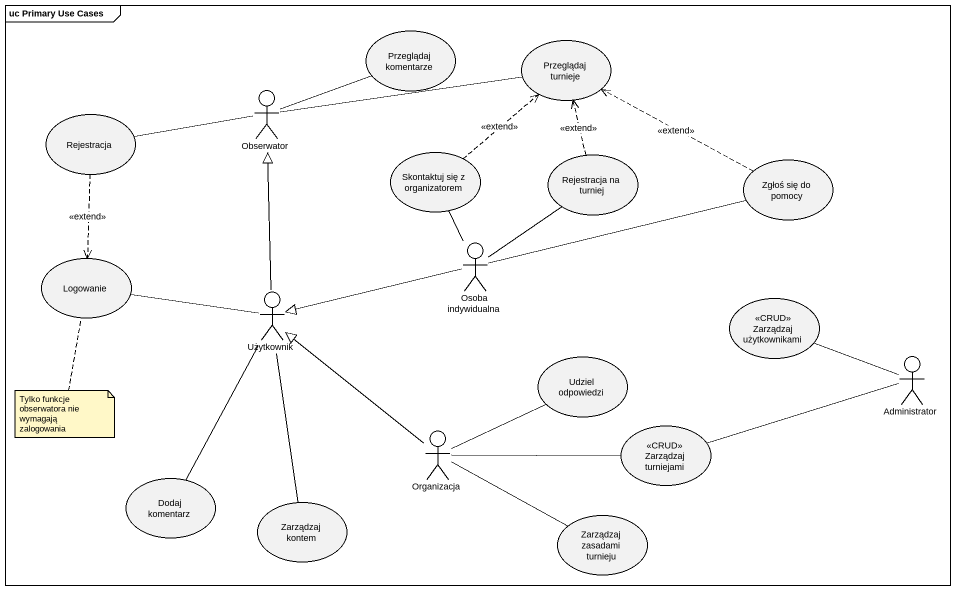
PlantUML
@startuml
mainframe uc Primary Use Cases
usecase "Przeglądaj komentarze" as Przeglądaj_komentarze
usecase "Przeglądaj turnieje" as Przeglądaj_turnieje
actor Obserwator
usecase Rejestracja
usecase "Skontaktuj się z organizatorem" as Skontaktuj_się_z
usecase "Rejestracja na turniej" as Rejestracja_na_turniej
usecase "Zgłoś się do pomocy" as Zgłoś_się_do_pomocy
usecase Logowanie
actor "Osoba indywidualna" as Osoba_indywidualna
actor Użytkownik
usecase "Zarządzaj użytkownikami" as Zarządzaj_użytkownikami <<CRUD>>
usecase "Udziel odpowiedzi" as Udziel_odpowiedzi
actor Administrator
actor Organizacja
usecase "Zarządzaj turniejami" as Zarządzaj_turniejami <<CRUD>>
usecase "Dodaj komentarz" as Dodaj_komentarz
usecase "Zarządzaj kontem" as Zarządzaj_kontem
usecase "Zarządzaj zasadami turnieju" as Zarządzaj_zasadami_turnieju
Obserwator -up- Przeglądaj_komentarze
Obserwator -right- Przeglądaj_turnieje
Obserwator -left- Rejestracja
Rejestracja ..> Logowanie : <<extend>>
Skontaktuj_się_z .up.> Przeglądaj_turnieje : <<extend>>
Rejestracja_na_turniej .up.> Przeglądaj_turnieje : <<extend>>
Zgłoś_się_do_pomocy .left.> Przeglądaj_turnieje : <<extend>>
Osoba_indywidualna -up- Skontaktuj_się_z
Osoba_indywidualna -up- Rejestracja_na_turniej
Osoba_indywidualna -right- Zgłoś_się_do_pomocy
Osoba_indywidualna -left-|> Użytkownik
Użytkownik -up-|> Obserwator
Użytkownik -left- Logowanie
Administrator -up- Zarządzaj_użytkownikami
Administrator -left- Zarządzaj_turniejami
Organizacja -up-|> Użytkownik
Organizacja -up- Udziel_odpowiedzi
Organizacja -right- Zarządzaj_turniejami
Dodaj_komentarz -up- Użytkownik
Zarządzaj_kontem -up- Użytkownik
Zarządzaj_zasadami_turnieju -left- Organizacja
note bottom of Logowanie : Tylko funkcje obserwatora nie wymagają zalogowania
@enduml
